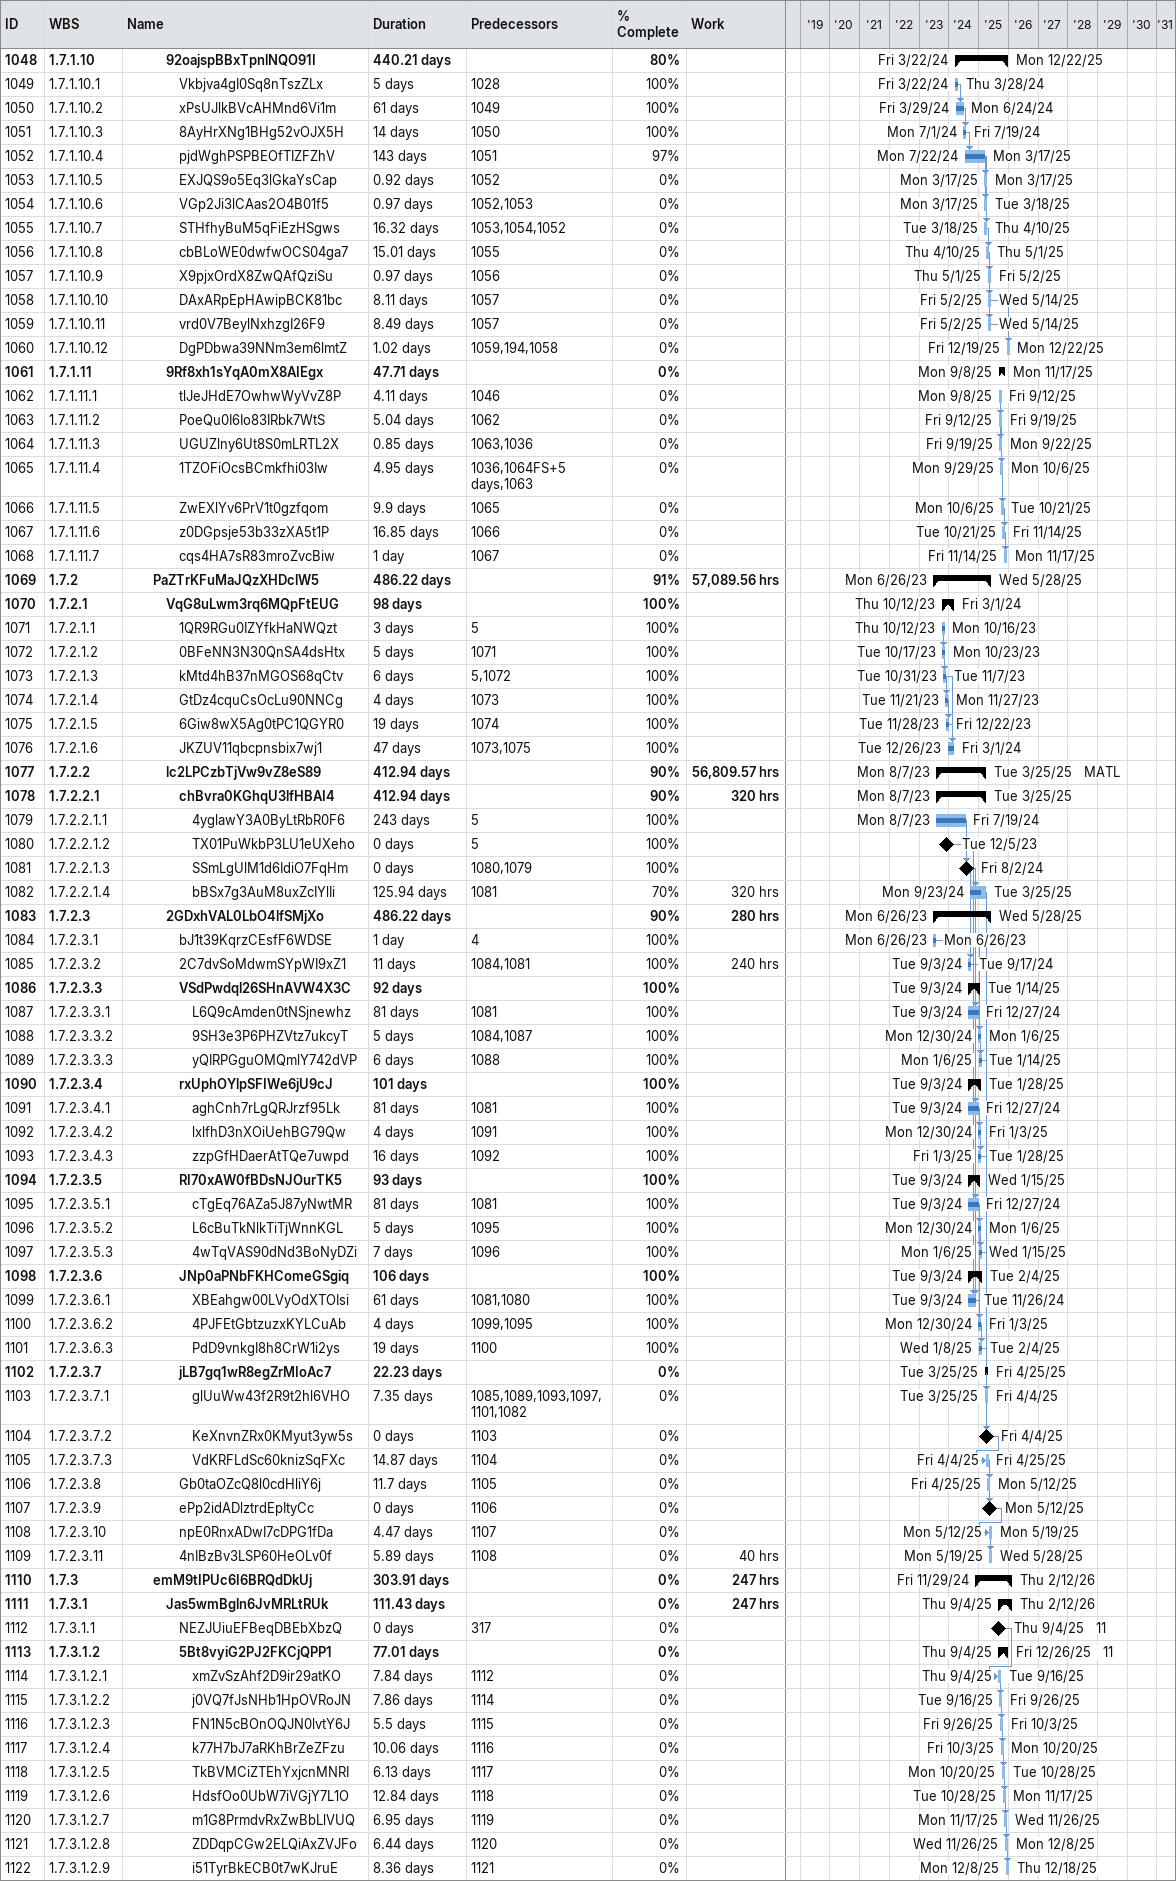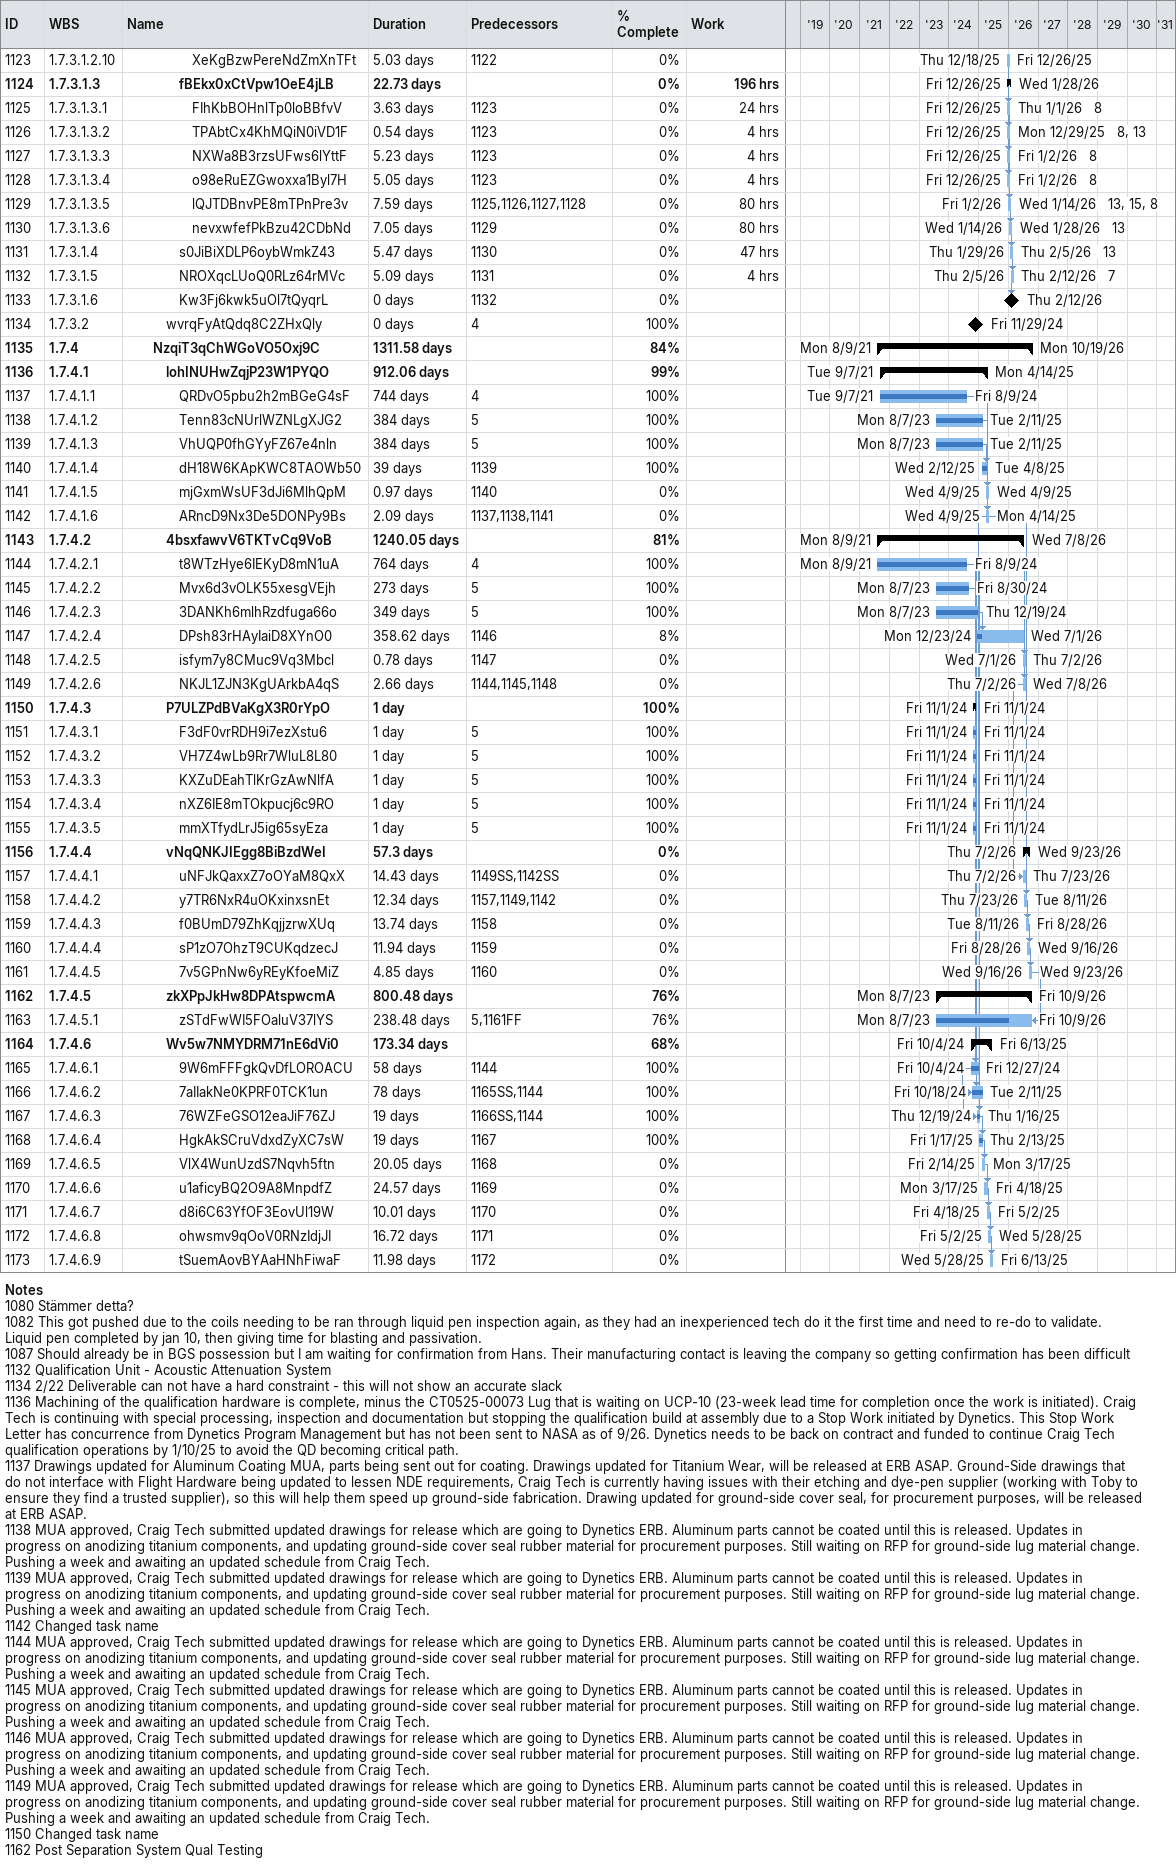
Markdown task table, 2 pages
| ID | WBS | Task | Duration | Start | Finish | Predecessors | Resources | % complete | Work (h) |
|---|---|---|---|---|---|---|---|---|---|
| 1048 | 1.7.1.10 | **92oajspBBxTpnlNQO91I** | 440.21d | 2024-03-22 | 2025-12-22 |  |  | 80 |  |
| 1049 | 1.7.1.10.1 | Vkbjva4gI0Sq8nTszZLx | 5d | 2024-03-22 | 2024-03-28 | 1028 |  | 100 |  |
| 1050 | 1.7.1.10.2 | xPsUJlkBVcAHMnd6Vi1m | 61d | 2024-03-29 | 2024-06-24 | 1049 |  | 100 |  |
| 1051 | 1.7.1.10.3 | 8AyHrXNg1BHg52vOJX5H | 14d | 2024-07-01 | 2024-07-19 | 1050 |  | 100 |  |
| 1052 | 1.7.1.10.4 | pjdWghPSPBEOfTIZFZhV | 143d | 2024-07-22 | 2025-03-17 | 1051 |  | 97 |  |
| 1053 | 1.7.1.10.5 | EXJQS9o5Eq3lGkaYsCap | 0.92d | 2025-03-17 | 2025-03-17 | 1052 |  | 0 |  |
| 1054 | 1.7.1.10.6 | VGp2Ji3lCAas2O4B01f5 | 0.97d | 2025-03-17 | 2025-03-18 | 1052, 1053 |  | 0 |  |
| 1055 | 1.7.1.10.7 | STHfhyBuM5qFiEzHSgws | 16.32d | 2025-03-18 | 2025-04-10 | 1053, 1054, 1052 |  | 0 |  |
| 1056 | 1.7.1.10.8 | cbBLoWE0dwfwOCS04ga7 | 15.01d | 2025-04-10 | 2025-05-01 | 1055 |  | 0 |  |
| 1057 | 1.7.1.10.9 | X9pjxOrdX8ZwQAfQziSu | 0.97d | 2025-05-01 | 2025-05-02 | 1056 |  | 0 |  |
| 1058 | 1.7.1.10.10 | DAxARpEpHAwipBCK81bc | 8.11d | 2025-05-02 | 2025-05-14 | 1057 |  | 0 |  |
| 1059 | 1.7.1.10.11 | vrd0V7BeylNxhzgI26F9 | 8.49d | 2025-05-02 | 2025-05-14 | 1057 |  | 0 |  |
| 1060 | 1.7.1.10.12 | DgPDbwa39NNm3em6lmtZ | 1.02d | 2025-12-19 | 2025-12-22 | 1059, 194, 1058 |  | 0 |  |
| 1061 | 1.7.1.11 | **9Rf8xh1sYqA0mX8AIEgx** | 47.71d | 2025-09-08 | 2025-11-17 |  |  | 0 |  |
| 1062 | 1.7.1.11.1 | tlJeJHdE7OwhwWyVvZ8P | 4.11d | 2025-09-08 | 2025-09-12 | 1046 |  | 0 |  |
| 1063 | 1.7.1.11.2 | PoeQu0I6Io83IRbk7WtS | 5.04d | 2025-09-12 | 2025-09-19 | 1062 |  | 0 |  |
| 1064 | 1.7.1.11.3 | UGUZlny6Ut8S0mLRTL2X | 0.85d | 2025-09-19 | 2025-09-22 | 1063, 1036 |  | 0 |  |
| 1065 | 1.7.1.11.4 | 1TZOFiOcsBCmkfhi03Iw | 4.95d | 2025-09-29 | 2025-10-06 | 1036, 1064FS+5d, 1063 |  | 0 |  |
| 1066 | 1.7.1.11.5 | ZwEXlYv6PrV1t0gzfqom | 9.9d | 2025-10-06 | 2025-10-21 | 1065 |  | 0 |  |
| 1067 | 1.7.1.11.6 | z0DGpsje53b33zXA5t1P | 16.85d | 2025-10-21 | 2025-11-14 | 1066 |  | 0 |  |
| 1068 | 1.7.1.11.7 | cqs4HA7sR83mroZvcBiw | 1d | 2025-11-14 | 2025-11-17 | 1067 |  | 0 |  |
| 1069 | 1.7.2 | **PaZTrKFuMaJQzXHDclW5** | 486.22d | 2023-06-26 | 2025-05-28 |  |  | 91 | 57089.56 |
| 1070 | 1.7.2.1 | **VqG8uLwm3rq6MQpFtEUG** | 98d | 2023-10-12 | 2024-03-01 |  |  | 100 |  |
| 1071 | 1.7.2.1.1 | 1QR9RGu0IZYfkHaNWQzt | 3d | 2023-10-12 | 2023-10-16 | 5 |  | 100 |  |
| 1072 | 1.7.2.1.2 | 0BFeNN3N30QnSA4dsHtx | 5d | 2023-10-17 | 2023-10-23 | 1071 |  | 100 |  |
| 1073 | 1.7.2.1.3 | kMtd4hB37nMGOS68qCtv | 6d | 2023-10-31 | 2023-11-07 | 5, 1072 |  | 100 |  |
| 1074 | 1.7.2.1.4 | GtDz4cquCsOcLu90NNCg | 4d | 2023-11-21 | 2023-11-27 | 1073 |  | 100 |  |
| 1075 | 1.7.2.1.5 | 6Giw8wX5Ag0tPC1QGYR0 | 19d | 2023-11-28 | 2023-12-22 | 1074 |  | 100 |  |
| 1076 | 1.7.2.1.6 | JKZUV11qbcpnsbix7wj1 | 47d | 2023-12-26 | 2024-03-01 | 1073, 1075 |  | 100 |  |
| 1077 | 1.7.2.2 | **lc2LPCzbTjVw9vZ8eS89** | 412.94d | 2023-08-07 | 2025-03-25 |  | MATL | 90 | 56809.57 |
| 1078 | 1.7.2.2.1 | **chBvra0KGhqU3lfHBAI4** | 412.94d | 2023-08-07 | 2025-03-25 |  |  | 90 | 320 |
| 1079 | 1.7.2.2.1.1 | 4yglawY3A0ByLtRbR0F6 | 243d | 2023-08-07 | 2024-07-19 | 5 |  | 100 |  |
| 1080 | 1.7.2.2.1.2 | TX01PuWkbP3LU1eUXeho | 0d | 2023-12-05 | 2023-12-05 | 5 |  | 100 |  |
| 1081 | 1.7.2.2.1.3 | SSmLgUlM1d6IdiO7FqHm | 0d | 2024-08-02 | 2024-08-02 | 1080, 1079 |  | 100 |  |
| 1082 | 1.7.2.2.1.4 | bBSx7g3AuM8uxZcIYlIi | 125.94d | 2024-09-23 | 2025-03-25 | 1081 |  | 70 | 320 |
| 1083 | 1.7.2.3 | **2GDxhVAL0LbO4lfSMjXo** | 486.22d | 2023-06-26 | 2025-05-28 |  |  | 90 | 280 |
| 1084 | 1.7.2.3.1 | bJ1t39KqrzCEsfF6WDSE | 1d | 2023-06-26 | 2023-06-26 | 4 |  | 100 |  |
| 1085 | 1.7.2.3.2 | 2C7dvSoMdwmSYpWI9xZ1 | 11d | 2024-09-03 | 2024-09-17 | 1084, 1081 |  | 100 | 240 |
| 1086 | 1.7.2.3.3 | **VSdPwdql26SHnAVW4X3C** | 92d | 2024-09-03 | 2025-01-14 |  |  | 100 |  |
| 1087 | 1.7.2.3.3.1 | L6Q9cAmden0tNSjnewhz | 81d | 2024-09-03 | 2024-12-27 | 1081 |  | 100 |  |
| 1088 | 1.7.2.3.3.2 | 9SH3e3P6PHZVtz7ukcyT | 5d | 2024-12-30 | 2025-01-06 | 1084, 1087 |  | 100 |  |
| 1089 | 1.7.2.3.3.3 | yQIRPGguOMQmlY742dVP | 6d | 2025-01-06 | 2025-01-14 | 1088 |  | 100 |  |
| 1090 | 1.7.2.3.4 | **rxUphOYlpSFIWe6jU9cJ** | 101d | 2024-09-03 | 2025-01-28 |  |  | 100 |  |
| 1091 | 1.7.2.3.4.1 | aghCnh7rLgQRJrzf95Lk | 81d | 2024-09-03 | 2024-12-27 | 1081 |  | 100 |  |
| 1092 | 1.7.2.3.4.2 | lxlfhD3nXOiUehBG79Qw | 4d | 2024-12-30 | 2025-01-03 | 1091 |  | 100 |  |
| 1093 | 1.7.2.3.4.3 | zzpGfHDaerAtTQe7uwpd | 16d | 2025-01-03 | 2025-01-28 | 1092 |  | 100 |  |
| 1094 | 1.7.2.3.5 | **RI70xAW0fBDsNJOurTK5** | 93d | 2024-09-03 | 2025-01-15 |  |  | 100 |  |
| 1095 | 1.7.2.3.5.1 | cTgEq76AZa5J87yNwtMR | 81d | 2024-09-03 | 2024-12-27 | 1081 |  | 100 |  |
| 1096 | 1.7.2.3.5.2 | L6cBuTkNlkTiTjWnnKGL | 5d | 2024-12-30 | 2025-01-06 | 1095 |  | 100 |  |
| 1097 | 1.7.2.3.5.3 | 4wTqVAS90dNd3BoNyDZi | 7d | 2025-01-06 | 2025-01-15 | 1096 |  | 100 |  |
| 1098 | 1.7.2.3.6 | **JNp0aPNbFKHComeGSgiq** | 106d | 2024-09-03 | 2025-02-04 |  |  | 100 |  |
| 1099 | 1.7.2.3.6.1 | XBEahgw00LVyOdXTOIsi | 61d | 2024-09-03 | 2024-11-26 | 1081, 1080 |  | 100 |  |
| 1100 | 1.7.2.3.6.2 | 4PJFEtGbtzuzxKYLCuAb | 4d | 2024-12-30 | 2025-01-03 | 1099, 1095 |  | 100 |  |
| 1101 | 1.7.2.3.6.3 | PdD9vnkgI8h8CrW1i2ys | 19d | 2025-01-08 | 2025-02-04 | 1100 |  | 100 |  |
| 1102 | 1.7.2.3.7 | **jLB7gq1wR8egZrMIoAc7** | 22.23d | 2025-03-25 | 2025-04-25 |  |  | 0 |  |
| 1103 | 1.7.2.3.7.1 | glUuWw43f2R9t2hl6VHO | 7.35d | 2025-03-25 | 2025-04-04 | 1085, 1089, 1093, 1097, 1101, 1082 |  | 0 |  |
| 1104 | 1.7.2.3.7.2 | KeXnvnZRx0KMyut3yw5s | 0d | 2025-04-04 | 2025-04-04 | 1103 |  | 0 |  |
| 1105 | 1.7.2.3.7.3 | VdKRFLdSc60knizSqFXc | 14.87d | 2025-04-04 | 2025-04-25 | 1104 |  | 0 |  |
| 1106 | 1.7.2.3.8 | Gb0taOZcQ8l0cdHliY6j | 11.7d | 2025-04-25 | 2025-05-12 | 1105 |  | 0 |  |
| 1107 | 1.7.2.3.9 | ePp2idADlztrdEpItyCc | 0d | 2025-05-12 | 2025-05-12 | 1106 |  | 0 |  |
| 1108 | 1.7.2.3.10 | npE0RnxADwI7cDPG1fDa | 4.47d | 2025-05-12 | 2025-05-19 | 1107 |  | 0 |  |
| 1109 | 1.7.2.3.11 | 4nIBzBv3LSP60HeOLv0f | 5.89d | 2025-05-19 | 2025-05-28 | 1108 |  | 0 | 40 |
| 1110 | 1.7.3 | **emM9tIPUc6I6BRQdDkUj** | 303.91d | 2024-11-29 | 2026-02-12 |  |  | 0 | 247 |
| 1111 | 1.7.3.1 | **Jas5wmBgln6JvMRLtRUk** | 111.43d | 2025-09-04 | 2026-02-12 |  |  | 0 | 247 |
| 1112 | 1.7.3.1.1 | NEZJUiuEFBeqDBEbXbzQ | 0d | 2025-09-04 | 2025-09-04 | 317 | 11 | 0 |  |
| 1113 | 1.7.3.1.2 | **5Bt8vyiG2PJ2FKCjQPP1** | 77.01d | 2025-09-04 | 2025-12-26 |  | 11 | 0 |  |
| 1114 | 1.7.3.1.2.1 | xmZvSzAhf2D9ir29atKO | 7.84d | 2025-09-04 | 2025-09-16 | 1112 |  | 0 |  |
| 1115 | 1.7.3.1.2.2 | j0VQ7fJsNHb1HpOVRoJN | 7.86d | 2025-09-16 | 2025-09-26 | 1114 |  | 0 |  |
| 1116 | 1.7.3.1.2.3 | FN1N5cBOnOQJN0lvtY6J | 5.5d | 2025-09-26 | 2025-10-03 | 1115 |  | 0 |  |
| 1117 | 1.7.3.1.2.4 | k77H7bJ7aRKhBrZeZFzu | 10.06d | 2025-10-03 | 2025-10-20 | 1116 |  | 0 |  |
| 1118 | 1.7.3.1.2.5 | TkBVMCiZTEhYxjcnMNRI | 6.13d | 2025-10-20 | 2025-10-28 | 1117 |  | 0 |  |
| 1119 | 1.7.3.1.2.6 | HdsfOo0UbW7iVGjY7L1O | 12.84d | 2025-10-28 | 2025-11-17 | 1118 |  | 0 |  |
| 1120 | 1.7.3.1.2.7 | m1G8PrmdvRxZwBbLlVUQ | 6.95d | 2025-11-17 | 2025-11-26 | 1119 |  | 0 |  |
| 1121 | 1.7.3.1.2.8 | ZDDqpCGw2ELQiAxZVJFo | 6.44d | 2025-11-26 | 2025-12-08 | 1120 |  | 0 |  |
| 1122 | 1.7.3.1.2.9 | i51TyrBkECB0t7wKJruE | 8.36d | 2025-12-08 | 2025-12-18 | 1121 |  | 0 |  |
| 1123 | 1.7.3.1.2.10 | XeKgBzwPereNdZmXnTFt | 5.03d | 2025-12-18 | 2025-12-26 | 1122 |  | 0 |  |
| 1124 | 1.7.3.1.3 | **fBEkx0xCtVpw1OeE4jLB** | 22.73d | 2025-12-26 | 2026-01-28 |  |  | 0 | 196 |
| 1125 | 1.7.3.1.3.1 | FIhKbBOHnlTp0loBBfvV | 3.63d | 2025-12-26 | 2026-01-01 | 1123 | 8 | 0 | 24 |
| 1126 | 1.7.3.1.3.2 | TPAbtCx4KhMQiN0iVD1F | 0.54d | 2025-12-26 | 2025-12-29 | 1123 | 8, 13 | 0 | 4 |
| 1127 | 1.7.3.1.3.3 | NXWa8B3rzsUFws6lYttF | 5.23d | 2025-12-26 | 2026-01-02 | 1123 | 8 | 0 | 4 |
| 1128 | 1.7.3.1.3.4 | o98eRuEZGwoxxa1Byl7H | 5.05d | 2025-12-26 | 2026-01-02 | 1123 | 8 | 0 | 4 |
| 1129 | 1.7.3.1.3.5 | lQJTDBnvPE8mTPnPre3v | 7.59d | 2026-01-02 | 2026-01-14 | 1125, 1126, 1127, 1128 | 13, 15, 8 | 0 | 80 |
| 1130 | 1.7.3.1.3.6 | nevxwfefPkBzu42CDbNd | 7.05d | 2026-01-14 | 2026-01-28 | 1129 | 13 | 0 | 80 |
| 1131 | 1.7.3.1.4 | s0JiBiXDLP6oybWmkZ43 | 5.47d | 2026-01-29 | 2026-02-05 | 1130 | 13 | 0 | 47 |
| 1132 | 1.7.3.1.5 | NROXqcLUoQ0RLz64rMVc | 5.09d | 2026-02-05 | 2026-02-12 | 1131 | 7 | 0 | 4 |
| 1133 | 1.7.3.1.6 | Kw3Fj6kwk5uOl7tQyqrL | 0d | 2026-02-12 | 2026-02-12 | 1132 |  | 0 |  |
| 1134 | 1.7.3.2 | wvrqFyAtQdq8C2ZHxQly | 0d | 2024-11-29 | 2024-11-29 | 4 |  | 100 |  |
| 1135 | 1.7.4 | **NzqiT3qChWGoVO5Oxj9C** | 1311.58d | 2021-08-09 | 2026-10-19 |  |  | 84 |  |
| 1136 | 1.7.4.1 | **lohINUHwZqjP23W1PYQO** | 912.06d | 2021-09-07 | 2025-04-14 |  |  | 99 |  |
| 1137 | 1.7.4.1.1 | QRDvO5pbu2h2mBGeG4sF | 744d | 2021-09-07 | 2024-08-09 | 4 |  | 100 |  |
| 1138 | 1.7.4.1.2 | Tenn83cNUrlWZNLgXJG2 | 384d | 2023-08-07 | 2025-02-11 | 5 |  | 100 |  |
| 1139 | 1.7.4.1.3 | VhUQP0fhGYyFZ67e4nln | 384d | 2023-08-07 | 2025-02-11 | 5 |  | 100 |  |
| 1140 | 1.7.4.1.4 | dH18W6KApKWC8TAOWb50 | 39d | 2025-02-12 | 2025-04-08 | 1139 |  | 100 |  |
| 1141 | 1.7.4.1.5 | mjGxmWsUF3dJi6MlhQpM | 0.97d | 2025-04-09 | 2025-04-09 | 1140 |  | 0 |  |
| 1142 | 1.7.4.1.6 | ARncD9Nx3De5DONPy9Bs | 2.09d | 2025-04-09 | 2025-04-14 | 1137, 1138, 1141 |  | 0 |  |
| 1143 | 1.7.4.2 | **4bsxfawvV6TKTvCq9VoB** | 1240.05d | 2021-08-09 | 2026-07-08 |  |  | 81 |  |
| 1144 | 1.7.4.2.1 | t8WTzHye6IEKyD8mN1uA | 764d | 2021-08-09 | 2024-08-09 | 4 |  | 100 |  |
| 1145 | 1.7.4.2.2 | Mvx6d3vOLK55xesgVEjh | 273d | 2023-08-07 | 2024-08-30 | 5 |  | 100 |  |
| 1146 | 1.7.4.2.3 | 3DANKh6mlhRzdfuga66o | 349d | 2023-08-07 | 2024-12-19 | 5 |  | 100 |  |
| 1147 | 1.7.4.2.4 | DPsh83rHAyIaiD8XYnO0 | 358.62d | 2024-12-23 | 2026-07-01 | 1146 |  | 8 |  |
| 1148 | 1.7.4.2.5 | isfym7y8CMuc9Vq3Mbcl | 0.78d | 2026-07-01 | 2026-07-02 | 1147 |  | 0 |  |
| 1149 | 1.7.4.2.6 | NKJL1ZJN3KgUArkbA4qS | 2.66d | 2026-07-02 | 2026-07-08 | 1144, 1145, 1148 |  | 0 |  |
| 1150 | 1.7.4.3 | **P7ULZPdBVaKgX3R0rYpO** | 1d | 2024-11-01 | 2024-11-01 |  |  | 100 |  |
| 1151 | 1.7.4.3.1 | F3dF0vrRDH9i7ezXstu6 | 1d | 2024-11-01 | 2024-11-01 | 5 |  | 100 |  |
| 1152 | 1.7.4.3.2 | VH7Z4wLb9Rr7WluL8L80 | 1d | 2024-11-01 | 2024-11-01 | 5 |  | 100 |  |
| 1153 | 1.7.4.3.3 | KXZuDEahTlKrGzAwNlfA | 1d | 2024-11-01 | 2024-11-01 | 5 |  | 100 |  |
| 1154 | 1.7.4.3.4 | nXZ6IE8mTOkpucj6c9RO | 1d | 2024-11-01 | 2024-11-01 | 5 |  | 100 |  |
| 1155 | 1.7.4.3.5 | mmXTfydLrJ5ig65syEza | 1d | 2024-11-01 | 2024-11-01 | 5 |  | 100 |  |
| 1156 | 1.7.4.4 | **vNqQNKJIEgg8BiBzdWeI** | 57.3d | 2026-07-02 | 2026-09-23 |  |  | 0 |  |
| 1157 | 1.7.4.4.1 | uNFJkQaxxZ7oOYaM8QxX | 14.43d | 2026-07-02 | 2026-07-23 | 1149SS, 1142SS |  | 0 |  |
| 1158 | 1.7.4.4.2 | y7TR6NxR4uOKxinxsnEt | 12.34d | 2026-07-23 | 2026-08-11 | 1157, 1149, 1142 |  | 0 |  |
| 1159 | 1.7.4.4.3 | f0BUmD79ZhKqjjzrwXUq | 13.74d | 2026-08-11 | 2026-08-28 | 1158 |  | 0 |  |
| 1160 | 1.7.4.4.4 | sP1zO7OhzT9CUKqdzecJ | 11.94d | 2026-08-28 | 2026-09-16 | 1159 |  | 0 |  |
| 1161 | 1.7.4.4.5 | 7v5GPnNw6yREyKfoeMiZ | 4.85d | 2026-09-16 | 2026-09-23 | 1160 |  | 0 |  |
| 1162 | 1.7.4.5 | **zkXPpJkHw8DPAtspwcmA** | 800.48d | 2023-08-07 | 2026-10-09 |  |  | 76 |  |
| 1163 | 1.7.4.5.1 | zSTdFwWI5FOaluV37lYS | 238.48d | 2023-08-07 | 2026-10-09 | 5, 1161FF |  | 76 |  |
| 1164 | 1.7.4.6 | **Wv5w7NMYDRM71nE6dVi0** | 173.34d | 2024-10-04 | 2025-06-13 |  |  | 68 |  |
| 1165 | 1.7.4.6.1 | 9W6mFFFgkQvDfLOROACU | 58d | 2024-10-04 | 2024-12-27 | 1144 |  | 100 |  |
| 1166 | 1.7.4.6.2 | 7aIIakNe0KPRF0TCK1un | 78d | 2024-10-18 | 2025-02-11 | 1165SS, 1144 |  | 100 |  |
| 1167 | 1.7.4.6.3 | 76WZFeGSO12eaJiF76ZJ | 19d | 2024-12-19 | 2025-01-16 | 1166SS, 1144 |  | 100 |  |
| 1168 | 1.7.4.6.4 | HgkAkSCruVdxdZyXC7sW | 19d | 2025-01-17 | 2025-02-13 | 1167 |  | 100 |  |
| 1169 | 1.7.4.6.5 | VlX4WunUzdS7Nqvh5ftn | 20.05d | 2025-02-14 | 2025-03-17 | 1168 |  | 0 |  |
| 1170 | 1.7.4.6.6 | u1aficyBQ2O9A8MnpdfZ | 24.57d | 2025-03-17 | 2025-04-18 | 1169 |  | 0 |  |
| 1171 | 1.7.4.6.7 | d8i6C63YfOF3EovUl19W | 10.01d | 2025-04-18 | 2025-05-02 | 1170 |  | 0 |  |
| 1172 | 1.7.4.6.8 | ohwsmv9qOoV0RNzIdjJI | 16.72d | 2025-05-02 | 2025-05-28 | 1171 |  | 0 |  |
| 1173 | 1.7.4.6.9 | tSuemAovBYAaHNhFiwaF | 11.98d | 2025-05-28 | 2025-06-13 | 1172 |  | 0 |  |

Notes
- 1080: Stämmer detta?
- 1082: This got pushed due to the coils needing to be ran through liquid pen inspection again, as they had an inexperienced tech do it the first time and need to re-do to validate. Liquid pen completed by jan 10, then giving time for blasting and passivation.
- 1087: Should already be in BGS possession but I am waiting for confirmation from Hans. Their manufacturing contact is leaving the company so getting confirmation has been difficult
- 1132: Qualification Unit - Acoustic Attenuation System
- 1134: 2/22 Deliverable can not have a hard constraint - this will not show an accurate slack
- 1136: Machining of the qualification hardware is complete, minus the CT0525-00073 Lug that is waiting on UCP-10 (23-week lead time for completion once the work is initiated). Craig Tech is continuing with special processing, inspection and documentation but stopping the qualification build at assembly due to a Stop Work initiated by Dynetics. This Stop Work Letter has concurrence from Dynetics Program Management but has not been sent to NASA as of 9/26. Dynetics needs to be back on contract and funded to continue Craig Tech qualification operations by 1/10/25 to avoid the QD becoming critical path.
- 1137: Drawings updated for Aluminum Coating MUA, parts being sent out for coating. Drawings updated for Titanium Wear, will be released at ERB ASAP. Ground-Side drawings that do not interface with Flight Hardware being updated to lessen NDE requirements, Craig Tech is currently having issues with their etching and dye-pen supplier (working with Toby to ensure they find a trusted supplier), so this will help them speed up ground-side fabrication. Drawing updated for ground-side cover seal, for procurement purposes, will be released at ERB ASAP.
- 1138: MUA approved, Craig Tech submitted updated drawings for release which are going to Dynetics ERB. Aluminum parts cannot be coated until this is released. Updates in progress on anodizing titanium components, and updating ground-side cover seal rubber material for procurement purposes. Still waiting on RFP for ground-side lug material change. Pushing a week and awaiting an updated schedule from Craig Tech.
- 1139: MUA approved, Craig Tech submitted updated drawings for release which are going to Dynetics ERB. Aluminum parts cannot be coated until this is released. Updates in progress on anodizing titanium components, and updating ground-side cover seal rubber material for procurement purposes. Still waiting on RFP for ground-side lug material change. Pushing a week and awaiting an updated schedule from Craig Tech.
- 1142: Changed task name
- 1144: MUA approved, Craig Tech submitted updated drawings for release which are going to Dynetics ERB. Aluminum parts cannot be coated until this is released. Updates in progress on anodizing titanium components, and updating ground-side cover seal rubber material for procurement purposes. Still waiting on RFP for ground-side lug material change. Pushing a week and awaiting an updated schedule from Craig Tech.
- 1145: MUA approved, Craig Tech submitted updated drawings for release which are going to Dynetics ERB. Aluminum parts cannot be coated until this is released. Updates in progress on anodizing titanium components, and updating ground-side cover seal rubber material for procurement purposes. Still waiting on RFP for ground-side lug material change. Pushing a week and awaiting an updated schedule from Craig Tech.
- 1146: MUA approved, Craig Tech submitted updated drawings for release which are going to Dynetics ERB. Aluminum parts cannot be coated until this is released. Updates in progress on anodizing titanium components, and updating ground-side cover seal rubber material for procurement purposes. Still waiting on RFP for ground-side lug material change. Pushing a week and awaiting an updated schedule from Craig Tech.
- 1149: MUA approved, Craig Tech submitted updated drawings for release which are going to Dynetics ERB. Aluminum parts cannot be coated until this is released. Updates in progress on anodizing titanium components, and updating ground-side cover seal rubber material for procurement purposes. Still waiting on RFP for ground-side lug material change. Pushing a week and awaiting an updated schedule from Craig Tech.
- 1150: Changed task name
- 1162: Post Separation System Qual Testing
